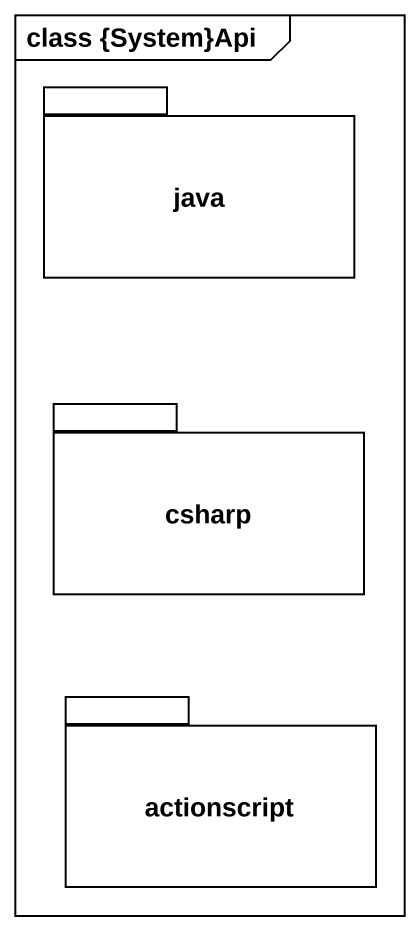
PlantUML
@startuml
mainframe class {System}Api
package java {
}
package csharp {
}
package actionscript {
}
@enduml
